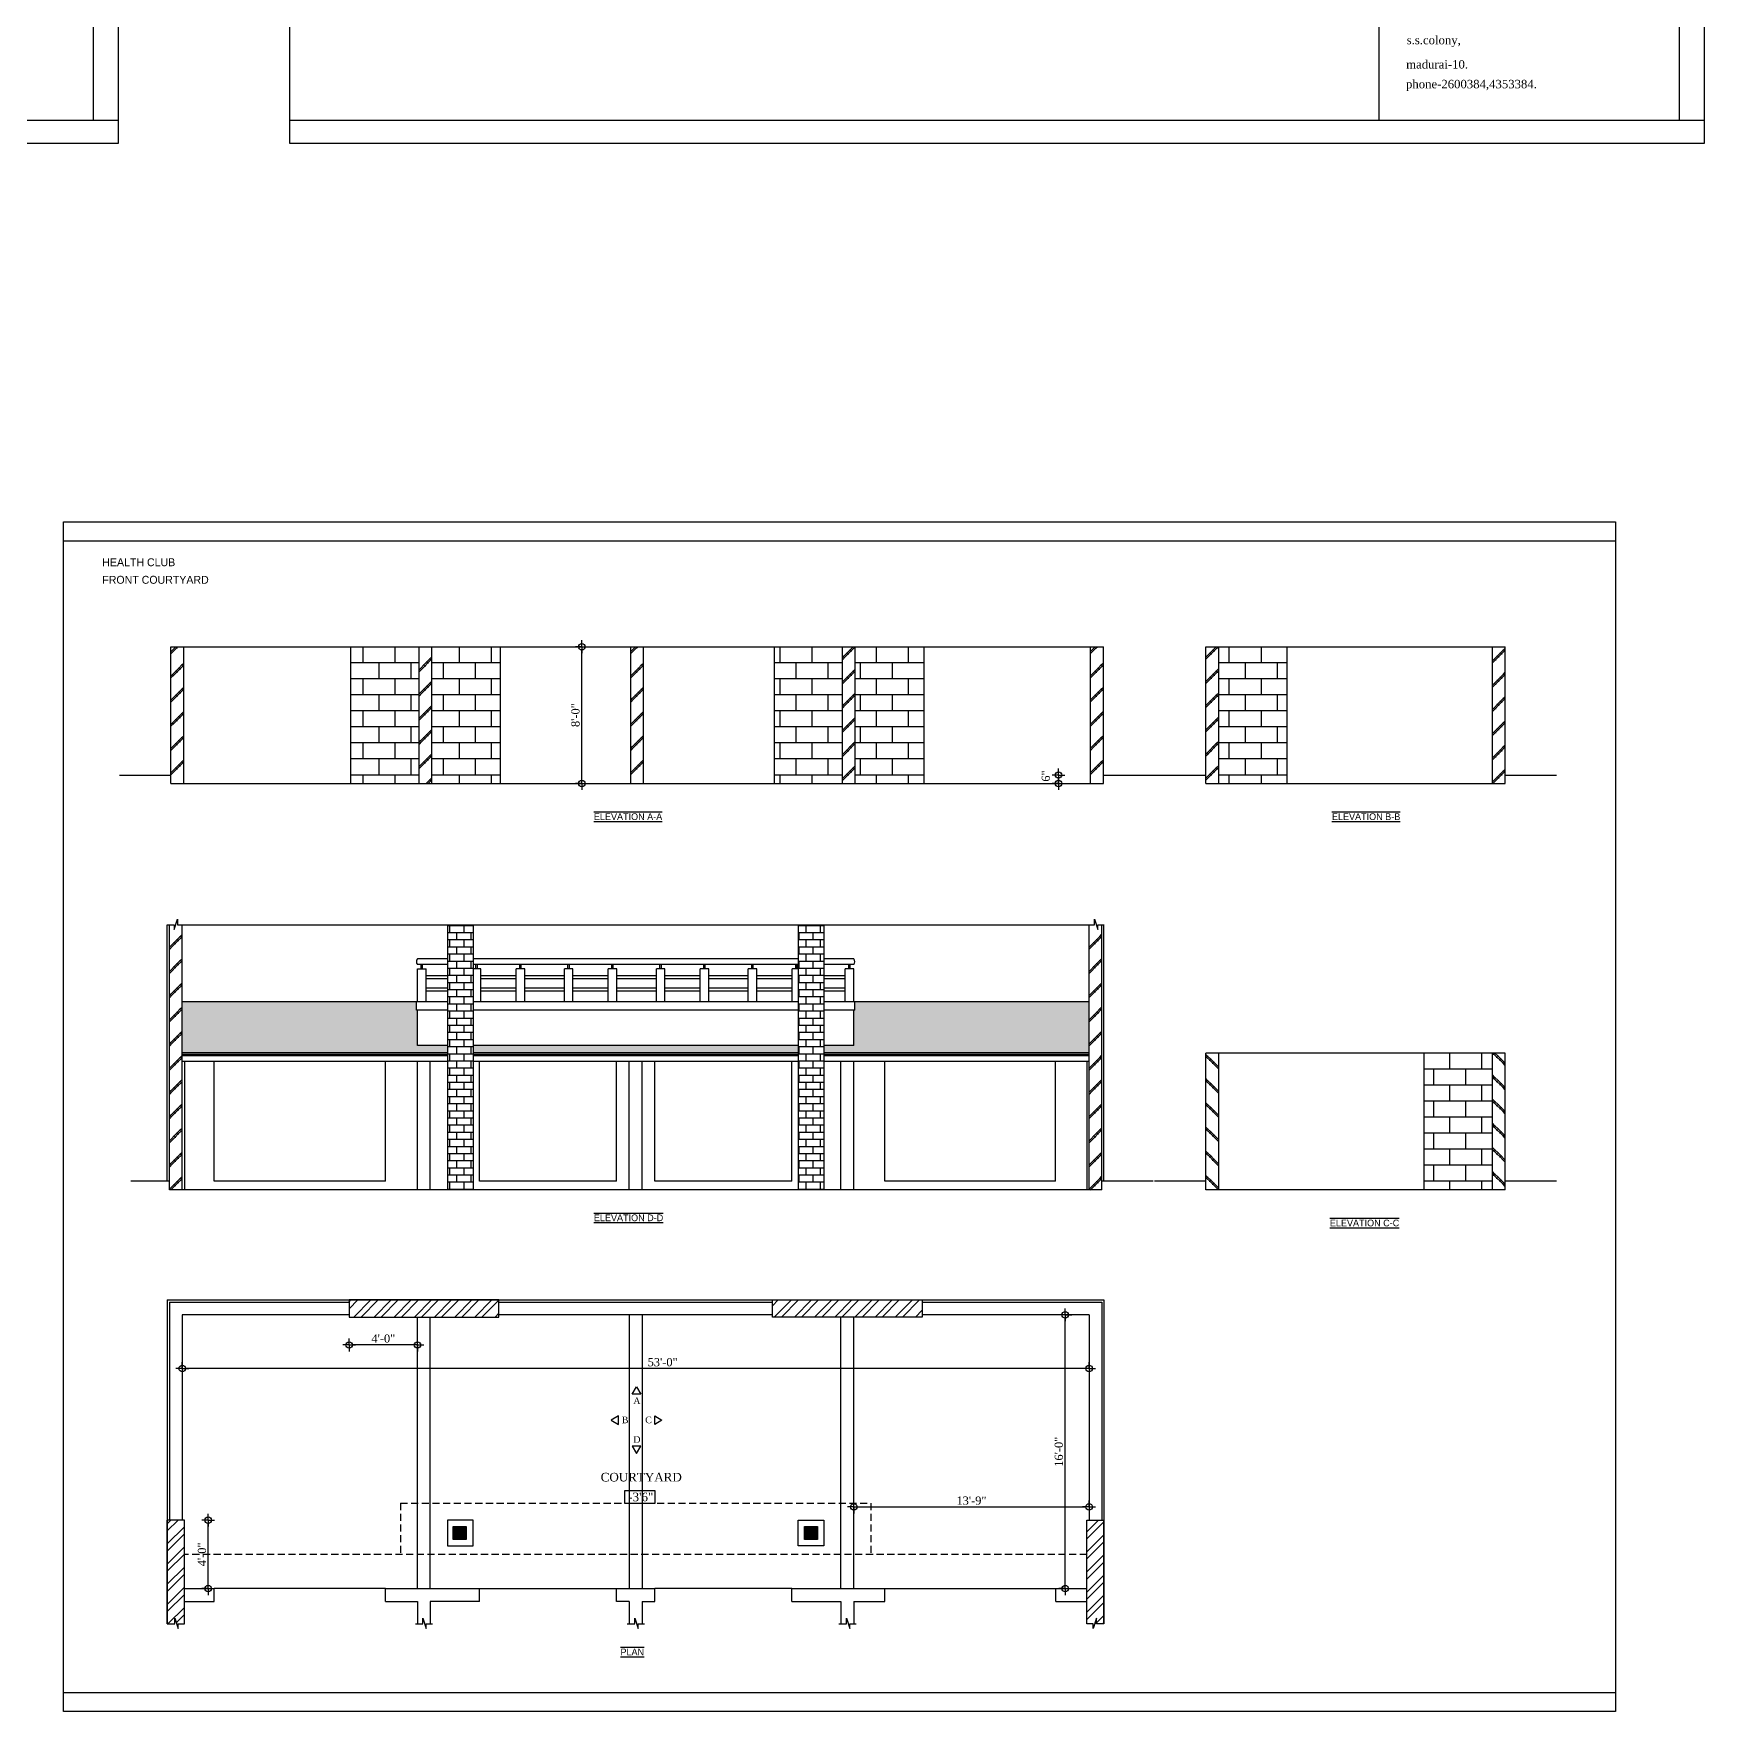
# Model space of a CAD drawing. Extents: x 13301 to 18078, y -1439 to 1911.
# Drawn here: x 14727 to 15899, y -1439 to -262 of the extents above; entities that cross this region are included whole.
import ezdxf

# ---------------------------------------------------------------- set-up
doc = ezdxf.new("R2010")
doc.units = 0
doc.header["$LTSCALE"] = 20
doc.header["$MEASUREMENT"] = 0
doc.header["$PDMODE"] = 34
doc.header["$PDSIZE"] = 5
doc.linetypes.add('DASHDOT', pattern=[1, 0.5, -0.25, 0, -0.25])
doc.linetypes.add('HIDDEN', pattern=[0.375, 0.25, -0.125])
doc.layers.get('0').update_dxf_attribs({"linetype": 'CONTINUOUS'})
doc.layers.get('Defpoints').update_dxf_attribs({"linetype": 'CONTINUOUS'})
for name, color, linetype in [('border', 230, 'CONTINUOUS'), ('BORTEXT', 2, 'CONTINUOUS'), ('column', 31, 'CONTINUOUS'), ('DIMLINE', 254, 'CONTINUOUS'), ('DOOR', 1, 'CONTINUOUS'), ('handrail', 1, 'CONTINUOUS'), ('HATCH', 252, 'CONTINUOUS'), ('Roof lilne', 31, 'CONTINUOUS'), ('Secline', 13, 'CONTINUOUS'), ('Stone', 8, 'CONTINUOUS'), ('text', 2, 'CONTINUOUS'), ('TILE', 22, 'CONTINUOUS'), ('wall', 13, 'CONTINUOUS'), ('WOOD', 7, 'CONTINUOUS')]:
    doc.layers.add(name, color=color, linetype=linetype)
doc.layers.add('correct', color=230, linetype='CONTINUOUS', plot=False)
doc.styles.add('style3', font='TIMES.TTF')
doc.styles.add('style4', font='boos1.ttf')
doc.styles.add('style5', font='TIMES.TTF')
doc.dimstyles.new('arch61', dxfattribs={"dimscale": 0, "dimtxt": 5.75, "dimasz": 2.25, "dimexe": 0.18, "dimexo": 0.0625, "dimgap": 1.5, "dimtad": 1, "dimzin": 3, "dimdsep": 46, "dimlunit": 4, "dimtxsty": 'style3', "dimblk": 'BLK', "dimcen": 0, "dimse1": 1, "dimse2": 1, "dimclrd": 256, "dimclrt": 3, "dimazin": 0, "dimtfac": 1, "dimtix": 1, "dimtmove": 2, "dimatfit": 3, "dimldrblk": 'NONE', "dimfxl": 0, "dimtolj": 1, "dimtzin": 0, "dimlwd": -1, "dimarcsym": 0})
pattern_1 = [(225, (29329.114, -1394.251), (7.071068, -7.071068), []), (225, (29329.114, -1399.251), (7.071068, -7.071068), [])]
pattern_2 = [(0, (952.3, 365.428), (0, 11.25), []), (90, (952.3, 365.428), (-22.5, 1e-15), [11.25, -11.25]), (90, (963.55, 365.428), (-22.5, 1e-15), [-11.25, 11.25])]
pattern_3 = [(45, (952.3, 365.428), (-8.485281, 8.485281), [3, 0]), (45, (951.593, 366.136), (-8.485281, 8.485281), [3, 0])]
pattern_4 = [(135, (30356.971, 80.421), (8.485281, 8.485281), [3, 0]), (135, (30357.678, 81.128), (8.485281, 8.485281), [3, 0])]
pattern_5 = [(0, (1564.291, 202.234), (0, 5), []), (90, (1564.291, 202.234), (-10, 6e-16), [5, -5]), (90, (1569.291, 202.234), (-10, 6e-16), [-5, 5])]
pattern_6 = [(45, (1564.291, 940.848), (-8.485281, 8.485281), [3, 0]), (45, (1563.584, 941.555), (-8.485281, 8.485281), [3, 0])]
pattern_7 = [(274.9697, (1570.73122, 947.8476), (-6.999939149, 84.0000073606), [6.464304, -155.143247]), (180, (1571.291, 941.4076), (-7, -7), [0.56, -6.44]), (0, (1564.291, 940.8476), (7, 7), [1.96, -5.04]), (90, (1566.251, 940.8476), (-7, 7), [0.7, -6.3]), (270, (1570.731, 941.5476), (7, -7), [0.7, -6.3]), (0, (1570.731, 940.8476), (7, 7), [0.56, -6.44]), (0, (1564.291, 941.4076), (7, 7), [1.4, -5.6]), (85.0303, (1565.69122, 941.4076), (6.999939149, 84.0000073606), [6.464304, -155.143247]), (52.6961, (1565.69122, 941.7576), (-90.999901229, -119.000075192), [1.848056, -182.95725]), (18.4349, (1566.8112, 943.2276), (14.00000304, 6.99998882), [1.770874, -20.365065]), (341.5651, (1568.4912, 943.7876), (-14.00000304, 6.99998882), [1.770874, -20.365065]), (307.3039, (1570.17122, 943.2276), (90.999901229, -119.000075192), [1.848056, -182.95725]), (20.2249, (1567.16122, 942.7376), (-76.99998085, -28.000058349), [1.417395, -140.321804]), (339.7751, (1568.49122, 943.2276), (76.99998085, -28.000058349), [1.417395, -140.321804]), (307.4054, (1569.82122, 942.7376), (70.000069668, -90.999947255), [1.498063, -148.308475]), (52.5946, (1566.25122, 941.5476), (-70.000069668, -90.999947255), [1.498063, -148.308475])]

# ---------------------------------------------------------------- blocks, each defined once
blk = doc.blocks.new('BLK')
for q in [(-2, 0), (0, 2), (0, -2), (2, 0)]:
    blk.add_line((0, 0), q)
blk.add_circle((0, 0), 1)
blk = doc.blocks.new('*D339')
at = {"layer": 'Defpoints', "color": 0}
for p in [(15302.7, -1268.2), (15467.7, -1268.2), (15467.7, -1295.7)]:
    blk.add_point(p, dxfattribs=at)
at = {"layer": 'DIMLINE'}
blk.add_line((15304.9, -1295.7), (15465.4, -1295.7), dxfattribs=at)
at = {"layer": 'DIMLINE', "xscale": 2.25, "yscale": 2.25, "zscale": 2.25, "rotation": 180}
blk.add_blockref('BLK', (15302.7, -1295.7), dxfattribs=at)
at = {"layer": 'DIMLINE', "xscale": 2.25, "yscale": 2.25, "zscale": 2.25}
blk.add_blockref('BLK', (15467.7, -1295.7), dxfattribs=at)
at = {"layer": 'DIMLINE', "color": 3, "insert": (15385.2, -1291.3), "char_height": 5.75, "attachment_point": 5, "style": 'style3'}
blk.add_mtext('\\A1;13\'-9"', dxfattribs=at)
blk = doc.blocks.new('_None')
blk = doc.blocks.new('*D340')
at = {"layer": 'Defpoints', "color": 0}
for p in [(15451, -1161), (15460.1, -1161), (15460.1, -1353)]:
    blk.add_point(p, dxfattribs=at)
at = {"layer": 'DIMLINE'}
blk.add_line((15451, -1350.7), (15451, -1163.2), dxfattribs=at)
at = {"layer": 'DIMLINE', "xscale": 2.25, "yscale": 2.25, "zscale": 2.25}
for p, rotation in [((15451, -1161), 90), ((15451, -1353), 270)]:
    blk.add_blockref('BLK', p, dxfattribs=dict(at, rotation=rotation))
at = {"layer": 'DIMLINE', "color": 3, "insert": (15446.5, -1257), "char_height": 5.75, "attachment_point": 5, "rotation": 90, "style": 'style3'}
blk.add_mtext('\\A1;16\'-0"', dxfattribs=at)
blk = doc.blocks.new('*D341')
at = {"layer": 'Defpoints', "color": 0}
for p in [(14948.7, -1162.5), (14996.7, -1162.5), (14948.7, -1182.1)]:
    blk.add_point(p, dxfattribs=at)
at = {"layer": 'DIMLINE'}
blk.add_line((14994.4, -1182.1), (14950.9, -1182.1), dxfattribs=at)
at = {"layer": 'DIMLINE', "xscale": 2.25, "yscale": 2.25, "zscale": 2.25, "rotation": 180}
blk.add_blockref('BLK', (14948.7, -1182.1), dxfattribs=at)
at = {"layer": 'DIMLINE', "xscale": 2.25, "yscale": 2.25, "zscale": 2.25}
blk.add_blockref('BLK', (14996.7, -1182.1), dxfattribs=at)
at = {"layer": 'DIMLINE', "color": 3, "insert": (14972.7, -1177.6), "char_height": 5.75, "attachment_point": 5, "style": 'style3'}
blk.add_mtext('\\A1;4\'-0"', dxfattribs=at)
blk = doc.blocks.new('*D342')
at = {"layer": 'Defpoints', "color": 0}
for p in [(14833.2, -1305), (14849.9, -1305), (14833.2, -1353)]:
    blk.add_point(p, dxfattribs=at)
at = {"layer": 'DIMLINE'}
blk.add_line((14849.9, -1350.7), (14849.9, -1307.2), dxfattribs=at)
at = {"layer": 'DIMLINE', "xscale": 2.25, "yscale": 2.25, "zscale": 2.25}
for p, rotation in [((14849.9, -1305), 90), ((14849.9, -1353), 270)]:
    blk.add_blockref('BLK', p, dxfattribs=dict(at, rotation=rotation))
at = {"layer": 'DIMLINE', "color": 3, "insert": (14845.5, -1329), "char_height": 5.75, "attachment_point": 5, "rotation": 90, "style": 'style3'}
blk.add_mtext('\\A1;4\'-0"', dxfattribs=at)
blk = doc.blocks.new('*D343')
at = {"layer": 'Defpoints', "color": 0}
for p in [(15105.1, -692.3), (15111.9, -692.3), (15105.1, -788.3)]:
    blk.add_point(p, dxfattribs=at)
at = {"layer": 'DIMLINE'}
blk.add_line((15111.9, -786), (15111.9, -694.5), dxfattribs=at)
at = {"layer": 'DIMLINE', "xscale": 2.25, "yscale": 2.25, "zscale": 2.25}
for p, rotation in [((15111.9, -692.3), 90), ((15111.9, -788.3), 270)]:
    blk.add_blockref('BLK', p, dxfattribs=dict(at, rotation=rotation))
at = {"layer": 'DIMLINE', "color": 3, "insert": (15107.5, -740.3), "char_height": 5.75, "attachment_point": 5, "rotation": 90, "style": 'style3'}
blk.add_mtext('\\A1;8\'-0"', dxfattribs=at)
blk = doc.blocks.new('*D344')
at = {"layer": 'Defpoints', "color": 0}
for p in [(15446.3, -788.3), (15477.7, -782.3), (15477.7, -788.3)]:
    blk.add_point(p, dxfattribs=at)
at = {"layer": 'DIMLINE'}
for p, q in [((15446.3, -780), (15446.3, -777.8)), ((15446.3, -782.3), (15446.3, -788.3)), ((15446.3, -790.5), (15446.3, -792.8))]:
    blk.add_line(p, q, dxfattribs=at)
at = {"layer": 'DIMLINE', "xscale": 2.25, "yscale": 2.25, "zscale": 2.25}
for p, rotation in [((15446.3, -782.3), 270), ((15446.3, -788.3), 90)]:
    blk.add_blockref('BLK', p, dxfattribs=dict(at, rotation=rotation))
at = {"layer": 'DIMLINE', "color": 3, "insert": (15437.4, -783), "char_height": 5.75, "attachment_point": 5, "rotation": 90, "style": 'style3'}
blk.add_mtext('\\A1;6"', dxfattribs=at)
blk = doc.blocks.new('*D346')
at = {"layer": 'Defpoints', "color": 0}
for p in [(14831.7, -1198.6), (14831.7, -1268.2), (15467.7, -1268.2)]:
    blk.add_point(p, dxfattribs=at)
at = {"layer": 'DIMLINE'}
blk.add_line((15465.4, -1198.6), (14833.9, -1198.6), dxfattribs=at)
at = {"layer": 'DIMLINE', "xscale": 2.25, "yscale": 2.25, "zscale": 2.25, "rotation": 180}
blk.add_blockref('BLK', (14831.7, -1198.6), dxfattribs=at)
at = {"layer": 'DIMLINE', "xscale": 2.25, "yscale": 2.25, "zscale": 2.25}
blk.add_blockref('BLK', (15467.7, -1198.6), dxfattribs=at)
at = {"layer": 'DIMLINE', "color": 3, "insert": (15168.6, -1194.2), "char_height": 5.75, "attachment_point": 5, "style": 'style3'}
blk.add_mtext('\\A1;53\'-0"', dxfattribs=at)

msp = doc.modelspace()

# ---------------------------------------------------------------- hatches: boundary and pattern name
at = {"layer": 'HATCH'}
h = msp.add_hatch(dxfattribs=at)
h.set_pattern_fill('BRICK HATCH', color=8, angle=45, style=0)
h.set_pattern_definition(pattern_3)
h.paths.add_polyline_path([(14823.741, -788.287), (14832.741, -788.287), (14832.741, -692.287), (14823.741, -692.287)])
h = msp.add_hatch(dxfattribs=at)
h.set_pattern_fill('BRICK HATCH', color=8, angle=45, style=0)
h.set_pattern_definition(pattern_3)
h.paths.add_polyline_path([(15006.741, -692.287), (14997.741, -692.287), (14997.741, -788.287), (15006.741, -788.287)])
h = msp.add_hatch(dxfattribs=at)
h.set_pattern_fill('BRICK HATCH', color=8, angle=45, style=0)
h.set_pattern_definition(pattern_3)
h.paths.add_polyline_path([(15155.241, -692.287), (15146.241, -692.287), (15146.241, -788.287), (15155.241, -788.287)])
h = msp.add_hatch(dxfattribs=at)
h.set_pattern_fill('BRICK HATCH', color=8, angle=45, style=0)
h.set_pattern_definition(pattern_3)
h.paths.add_polyline_path([(15303.741, -692.287), (15294.741, -692.287), (15294.741, -788.287), (15303.741, -788.287)])
h = msp.add_hatch(dxfattribs=at)
h.set_pattern_fill('BRICK HATCH', color=8, angle=45, style=0)
h.set_pattern_definition(pattern_3)
h.paths.add_polyline_path([(15477.741, -692.287), (15468.741, -692.287), (15468.741, -788.287), (15477.741, -788.287)])
h = msp.add_hatch(dxfattribs=at)
h.set_pattern_fill('BRICK HATCH', color=8, angle=45, style=0)
h.set_pattern_definition(pattern_3)
h.paths.add_polyline_path([(15558.636, -692.287), (15549.636, -692.287), (15549.636, -788.287), (15558.636, -788.287)])
h = msp.add_hatch(dxfattribs=at)
h.set_pattern_fill('BRICK HATCH', color=8, angle=45, style=0)
h.set_pattern_definition(pattern_3)
h.paths.add_polyline_path([(15759.636, -692.287), (15750.636, -692.287), (15750.636, -788.287), (15759.636, -788.287)])
h = msp.add_hatch(dxfattribs=at)
h.set_pattern_fill('BRICK HATCH', color=8, angle=45, style=0)
h.set_pattern_definition(pattern_6)
h.paths.add_polyline_path([(14831.665, -887.295), (14828.296, -887.295), (14828.296, -883.316), (14825.948, -890.604), (14825.948, -887.269), (14822.665, -887.269), (14822.665, -1073.295), (14831.665, -1073.295)])
h = msp.add_hatch(dxfattribs=at)
h.set_pattern_fill('BRICK HATCH', color=8, angle=45, style=0)
h.set_pattern_definition(pattern_6)
h.paths.add_polyline_path([(15476.665, -887.269), (15473.843, -887.269), (15473.843, -890.604), (15472.777, -887.295), (15467.665, -887.295), (15467.665, -1073.295), (15476.665, -1073.295)])
h = msp.add_hatch(dxfattribs=at)
h.set_pattern_fill('BRICK HATCH', color=8, angle=45, style=0)
h.set_pattern_definition(pattern_4)
h.paths.add_polyline_path([(15549.636, -1073.295), (15558.636, -1073.295), (15558.636, -977.295), (15549.636, -977.295)])
h = msp.add_hatch(dxfattribs=at)
h.set_pattern_fill('BRICK HATCH', color=8, angle=45, style=0)
h.set_pattern_definition(pattern_4)
h.paths.add_polyline_path([(15750.636, -1073.295), (15759.636, -1073.295), (15759.636, -977.295), (15750.636, -977.295)])
for points in [[(15021.71, -1318.484), (15030.71, -1318.484), (15030.71, -1309.484), (15021.71, -1309.484)], [(15268.165, -1318.484), (15277.165, -1318.484), (15277.165, -1309.484), (15268.165, -1309.484)]]:
    msp.add_hatch(color=8, dxfattribs=at).paths.add_polyline_path(points)
at = {"layer": 'Stone', "lineweight": -2}
h = msp.add_hatch(dxfattribs=at)
h.set_pattern_fill('BRICK', color=8, scale=45, style=0)
h.set_pattern_definition(pattern_2)
h.paths.add_polyline_path([(14997.741, -692.287), (14949.741, -692.287), (14949.741, -788.287), (14997.741, -788.287)])
h = msp.add_hatch(dxfattribs=at)
h.set_pattern_fill('BRICK', color=8, scale=45, style=0)
h.set_pattern_definition(pattern_2)
h.paths.add_polyline_path([(15006.741, -788.287), (15054.741, -788.287), (15054.741, -692.287), (15006.741, -692.287)])
h = msp.add_hatch(dxfattribs=at)
h.set_pattern_fill('BRICK', color=8, scale=45, style=0)
h.set_pattern_definition(pattern_2)
h.paths.add_polyline_path([(15294.741, -692.287), (15246.741, -692.287), (15246.741, -788.287), (15294.741, -788.287)])
h = msp.add_hatch(dxfattribs=at)
h.set_pattern_fill('BRICK', color=8, scale=45, style=0)
h.set_pattern_definition(pattern_2)
h.paths.add_polyline_path([(15303.741, -788.287), (15351.741, -788.287), (15351.741, -692.287), (15303.741, -692.287)])
h = msp.add_hatch(dxfattribs=at)
h.set_pattern_fill('BRICK', color=8, scale=45, style=0)
h.set_pattern_definition(pattern_2)
h.paths.add_polyline_path([(15606.636, -692.287), (15558.636, -692.287), (15558.636, -788.287), (15606.636, -788.287)])
h = msp.add_hatch(dxfattribs=at)
h.set_pattern_fill('BRICK', color=8, scale=45, style=0)
h.set_pattern_definition([(180, (30356.971, 80.421), (0, 11.25), []), (90, (30356.971, 80.421), (22.5, 1e-15), [11.25, -11.25]), (90, (30345.721, 80.421), (22.5, 1e-15), [-11.25, 11.25])])
h.paths.add_polyline_path([(15702.636, -1073.295), (15750.636, -1073.295), (15750.636, -977.295), (15702.636, -977.295)])
at = {"layer": 'Stone', "ltscale": 5}
h = msp.add_hatch(dxfattribs=at)
h.set_pattern_fill('STEEL', color=256, scale=80, angle=180, style=0)
h.set_pattern_definition(pattern_1)
h.paths.add_polyline_path([(14948.665, -1150.484), (14948.665, -1162.484), (15053.665, -1162.484), (15053.665, -1150.484)])
h = msp.add_hatch(dxfattribs=at)
h.set_pattern_fill('STEEL', color=256, scale=80, angle=180, style=0)
h.set_pattern_definition([(225, (29242.114, -1394.251), (7.071068, -7.071068), []), (225, (29242.114, -1399.251), (7.071068, -7.071068), [])])
h.paths.add_polyline_path([(15245.665, -1150.484), (15245.665, -1162.484), (15350.665, -1162.484), (15350.665, -1150.484)])
h = msp.add_hatch(dxfattribs=at)
h.set_pattern_fill('STEEL', color=256, scale=80, angle=180, style=0)
h.set_pattern_definition(pattern_1)
h.paths.add_polyline_path([(14821.165, -1377.76), (14826.359, -1377.76), (14826.359, -1373.781), (14828.707, -1381.069), (14828.707, -1377.734), (14833.165, -1377.734), (14833.165, -1304.984), (14821.165, -1304.984)])
h = msp.add_hatch(dxfattribs=at)
h.set_pattern_fill('STEEL', color=256, scale=80, angle=180, style=0)
h.set_pattern_definition(pattern_1)
h.paths.add_polyline_path([(15466.165, -1377.734), (15470.623, -1377.734), (15470.623, -1381.069), (15472.971, -1373.781), (15472.971, -1377.76), (15478.165, -1377.76), (15478.165, -1304.984), (15466.165, -1304.984)])
at = {"layer": 'TILE'}
h = msp.add_hatch(dxfattribs=at)
h.set_pattern_fill('BRICK', color=256, scale=20, style=0)
h.set_pattern_definition(pattern_5)
h.paths.add_polyline_path([(15035.665, -887.295), (15017.665, -887.295), (15017.665, -1073.295), (15035.665, -1073.295)])
h = msp.add_hatch(dxfattribs=at)
h.set_pattern_fill('BRICK', color=256, scale=20, style=0)
h.set_pattern_definition(pattern_5)
h.paths.add_polyline_path([(15281.665, -887.295), (15263.665, -887.295), (15263.665, -1073.295), (15281.665, -1073.295)])
h = msp.add_hatch(dxfattribs=at)
h.set_pattern_fill('SPANTILE', color=8, scale=7, style=0)
h.set_pattern_definition(pattern_7)
h.paths.add_polyline_path([(14831.665, -941.295), (14831.665, -977.229), (15017.665, -977.229), (15017.665, -972.033), (14996.665, -972.033), (14996.665, -947.295), (14995.915, -947.295), (14995.915, -941.295)])
h = msp.add_hatch(dxfattribs=at)
h.set_pattern_fill('SPANTILE', color=8, scale=7, style=0)
h.set_pattern_definition(pattern_7)
h.paths.add_polyline_path([(15303.415, -941.295), (15303.415, -947.295), (15302.665, -947.295), (15302.665, -972.033), (15281.665, -972.033), (15281.665, -977.229), (15467.665, -977.229), (15467.665, -941.295)])
h = msp.add_hatch(dxfattribs=at)
h.set_pattern_fill('SPANTILE', color=8, scale=7, style=0)
h.set_pattern_definition(pattern_7)
h.paths.add_polyline_path([(15263.665, -977.229), (15263.665, -972.033), (15035.665, -972.033), (15035.665, -977.229)])

# ---------------------------------------------------------------- linework, layer by layer
for p, q in [((14854.165, -1067.295), (14854.165, -983.295)), ((14974.165, -1067.295), (14974.165, -983.295)), ((15040.165, -1067.295), (15040.165, -983.295)), ((15136.165, -1067.295), (15136.165, -983.295)), ((15163.165, -1067.295), (15163.165, -983.295)), ((15259.165, -1067.295), (15259.165, -983.295)), ((15324.415, -1067.295), (15324.415, -983.295)), ((15444.203, -1067.295), (15444.203, -983.295)), ((14974.165, -1067.295), (14854.165, -1067.295)), ((15136.165, -1067.295), (15040.165, -1067.295)), ((15259.165, -1067.295), (15163.165, -1067.295)), ((15444.203, -1067.295), (15324.415, -1067.295)), ((14821.165, -1150.484), (14821.165, -1377.76)), ((14821.165, -1150.484), (15478.165, -1150.484)), ((15478.165, -1150.484), (15478.165, -1377.76)), ((14996.665, -1352.984), (14996.665, -1162.484)), ((15005.665, -1352.984), (15005.665, -1162.484)), ((15145.165, -1160.984), (15145.165, -1352.984)), ((15154.165, -1160.984), (15154.165, -1352.984)), ((15293.665, -1352.984), (15293.665, -1162.484)), ((15302.665, -1352.984), (15302.665, -1162.484)), ((14974.165, -1352.984), (14854.165, -1352.984)), ((15040.165, -1352.984), (15136.165, -1352.984)), ((15259.165, -1352.984), (15163.165, -1352.984)), ((15324.415, -1352.984), (15444.415, -1352.984))]:
    msp.add_line(p, q)
for points in [[(14821.029, -887.269), (14825.948, -887.269), (14825.948, -890.604), (14828.296, -883.316), (14828.296, -887.295), (15471.495, -887.295), (15471.495, -883.316), (15473.843, -890.604), (15473.843, -887.269), (15478.301, -887.269)], [(14821.165, -1377.76), (14826.359, -1377.76), (14826.359, -1373.781), (14828.707, -1381.069), (14828.707, -1377.734), (14833.165, -1377.734)], [(14995.301, -1377.76), (15000.495, -1377.76), (15000.495, -1373.781), (15002.843, -1381.069), (15002.843, -1377.734), (15007.301, -1377.734)], [(15143.801, -1377.76), (15148.995, -1377.76), (15148.995, -1373.781), (15151.343, -1381.069), (15151.343, -1377.734), (15155.801, -1377.734)], [(15292.301, -1377.76), (15297.495, -1377.76), (15297.495, -1373.781), (15299.843, -1381.069), (15299.843, -1377.734), (15304.301, -1377.734)], [(15478.165, -1377.76), (15472.971, -1377.76), (15472.971, -1373.781), (15470.623, -1381.069), (15470.623, -1377.734), (15466.165, -1377.734)]]:
    msp.add_lwpolyline(points)
at = {"layer": 'border', "color": 13}
for p, q in [((14769.105, 425.542), (14769.105, -323.255)), ((15671.019, 401.284), (15671.019, -323.255)), ((15881.554, 401.284), (15881.554, -323.255))]:
    msp.add_line(p, q, dxfattribs=at)
at = {"layer": 'border'}
for p, q in [((14786.854, -323.255), (13794.405, -323.255)), ((15899.303, -323.255), (14906.854, -323.255)), ((14748.438, -618.061), (15836.909, -618.061)), ((14748.438, -1425.908), (15836.909, -1425.908))]:
    msp.add_line(p, q, dxfattribs=at)
at = {"layer": 'column'}
for points in [[(15021.71, -1309.484), (15030.71, -1309.484), (15030.71, -1318.484), (15021.71, -1318.484)], [(15268.165, -1309.484), (15277.165, -1309.484), (15277.165, -1318.484), (15268.165, -1318.484)]]:
    msp.add_lwpolyline(points, close=True, dxfattribs=at)
at = {"layer": 'correct', "color": 3}
for points in [[(13794.405, -339.116), (14786.854, -339.116), (14786.854, 853.823), (13794.405, 853.823)], [(14906.854, -339.116), (15899.303, -339.116), (15899.303, 853.823), (14906.854, 853.823)], [(14748.438, -604.815), (15836.909, -604.815), (15836.909, -1439.153), (14748.438, -1439.153)]]:
    msp.add_lwpolyline(points, close=True, dxfattribs=at)
at = {"layer": 'DOOR'}
for centre, start, end in [((14999.121, -913.295), 141.398942, 218.601058), ((15300.209, -913.295), 321.398942, 38.601058)]:
    msp.add_arc(centre, 3.206, start, end, dxfattribs=at)
at = {"layer": 'handrail', "lineweight": -2}
for p, q in [((15017.665, -911.295), (14996.615, -911.295)), ((15017.665, -915.295), (14996.615, -915.295)), ((14999.165, -918.295), (14999.165, -915.295)), ((15000.165, -918.295), (15000.165, -915.295)), ((15263.665, -911.295), (15035.665, -911.295)), ((15263.665, -915.295), (15035.665, -915.295)), ((15037.695, -918.295), (15037.695, -915.295)), ((15038.695, -918.295), (15038.695, -915.295)), ((15068.445, -918.295), (15068.445, -915.295)), ((15069.445, -918.295), (15069.445, -915.295)), ((15102.195, -918.295), (15102.195, -915.295)), ((15103.195, -918.295), (15103.195, -915.295)), ((15132.945, -918.295), (15132.945, -915.295)), ((15133.945, -918.295), (15133.945, -915.295)), ((15166.695, -918.295), (15166.695, -915.295)), ((15167.695, -918.295), (15167.695, -915.295)), ((15197.445, -918.295), (15197.445, -915.295)), ((15198.445, -918.295), (15198.445, -915.295)), ((15231.195, -918.295), (15231.195, -915.295)), ((15232.195, -918.295), (15232.195, -915.295)), ((15261.945, -918.295), (15261.945, -915.295)), ((15262.945, -918.295), (15262.945, -915.295)), ((15302.714, -911.295), (15281.665, -911.295)), ((15302.714, -915.295), (15281.665, -915.295)), ((15299.165, -918.295), (15299.165, -915.295)), ((15300.165, -918.295), (15300.165, -915.295)), ((15002.665, -922.961), (15017.665, -922.961)), ((15002.665, -924.961), (15017.665, -924.961)), ((15041.195, -922.961), (15065.945, -922.961)), ((15041.195, -924.961), (15065.945, -924.961)), ((15071.945, -922.961), (15099.695, -922.961)), ((15071.945, -924.961), (15099.695, -924.961)), ((15105.695, -922.961), (15130.445, -922.961)), ((15105.695, -924.961), (15130.445, -924.961)), ((15136.445, -922.961), (15164.195, -922.961)), ((15136.445, -924.961), (15164.195, -924.961)), ((15170.195, -922.961), (15194.945, -922.961)), ((15170.195, -924.961), (15194.945, -924.961)), ((15200.945, -922.961), (15228.695, -922.961)), ((15200.945, -924.961), (15228.695, -924.961)), ((15234.695, -922.961), (15259.445, -922.961)), ((15234.695, -924.961), (15259.445, -924.961)), ((15281.665, -922.961), (15296.665, -922.961)), ((15281.665, -924.961), (15296.665, -924.961)), ((15002.665, -931.628), (15017.665, -931.628)), ((15002.665, -933.628), (15017.665, -933.628)), ((15041.195, -931.628), (15065.945, -931.628)), ((15041.195, -933.628), (15065.945, -933.628)), ((15071.945, -931.628), (15099.695, -931.628)), ((15071.945, -933.628), (15099.695, -933.628)), ((15105.695, -931.628), (15130.445, -931.628)), ((15105.695, -933.628), (15130.445, -933.628)), ((15136.445, -931.628), (15164.195, -931.628)), ((15136.445, -933.628), (15164.195, -933.628)), ((15170.195, -931.628), (15194.945, -931.628)), ((15170.195, -933.628), (15194.945, -933.628)), ((15200.945, -931.628), (15228.695, -931.628)), ((15200.945, -933.628), (15228.695, -933.628)), ((15234.695, -931.628), (15259.445, -931.628)), ((15234.695, -933.628), (15259.445, -933.628)), ((15281.665, -931.628), (15296.665, -931.628)), ((15281.665, -933.628), (15296.665, -933.628))]:
    msp.add_line(p, q, dxfattribs=at)
at = {"layer": 'handrail', "color": 7, "lineweight": -2}
for p, q in [((14996.665, -918.295), (15002.665, -918.295)), ((14996.665, -941.295), (14996.665, -918.295)), ((15002.665, -941.295), (15002.665, -918.295)), ((15041.195, -918.295), (15035.665, -918.295)), ((15041.195, -941.295), (15041.195, -918.295)), ((15071.945, -918.295), (15065.945, -918.295)), ((15065.945, -941.295), (15065.945, -918.295)), ((15071.945, -941.295), (15071.945, -918.295)), ((15105.695, -918.295), (15099.695, -918.295)), ((15099.695, -941.295), (15099.695, -918.295)), ((15105.695, -941.295), (15105.695, -918.295)), ((15136.445, -918.295), (15130.445, -918.295)), ((15130.445, -941.295), (15130.445, -918.295)), ((15136.445, -941.295), (15136.445, -918.295)), ((15170.195, -918.295), (15164.195, -918.295)), ((15164.195, -941.295), (15164.195, -918.295)), ((15170.195, -941.295), (15170.195, -918.295)), ((15200.945, -918.295), (15194.945, -918.295)), ((15194.945, -941.295), (15194.945, -918.295)), ((15200.945, -941.295), (15200.945, -918.295)), ((15234.695, -918.295), (15228.695, -918.295)), ((15228.695, -941.295), (15228.695, -918.295)), ((15234.695, -941.295), (15234.695, -918.295)), ((15263.665, -918.295), (15259.445, -918.295)), ((15259.445, -941.295), (15259.445, -918.295)), ((15302.665, -918.295), (15296.665, -918.295)), ((15296.665, -941.295), (15296.665, -918.295)), ((15302.665, -941.295), (15302.665, -918.295))]:
    msp.add_line(p, q, dxfattribs=at)
at = {"layer": 'Roof lilne', "color": 8, "linetype": 'HIDDEN'}
for p, q in [((14984.665, -1292.984), (14984.665, -1328.984)), ((14984.665, -1292.984), (15314.665, -1292.984)), ((15314.665, -1292.984), (15314.665, -1328.984))]:
    msp.add_line(p, q, dxfattribs=at)
at = {"layer": 'Roof lilne', "linetype": 'HIDDEN'}
msp.add_line((15466.165, -1328.984), (14833.165, -1328.984), dxfattribs=at)
at = {"layer": 'Secline', "linetype": 'DASHDOT', "ltscale": 5}
for points in [[(15150.329, -1211.516), (15153.425, -1216.516), (15147.233, -1216.516)], [(15132.549, -1234.815), (15137.549, -1237.911), (15137.549, -1231.719)], [(15168.109, -1234.815), (15163.109, -1237.911), (15163.109, -1231.719)], [(15150.329, -1258.114), (15153.425, -1253.114), (15147.233, -1253.114)]]:
    msp.add_lwpolyline(points, close=True, dxfattribs=at)
at = {"layer": 'Stone', "color": 8, "lineweight": -2}
for p, q in [((14949.741, -692.287), (14949.741, -788.287)), ((15054.741, -692.287), (15054.741, -788.287)), ((15246.741, -692.287), (15246.741, -788.287)), ((15351.741, -692.287), (15351.741, -788.287)), ((15606.636, -788.287), (15606.636, -692.287)), ((15702.636, -1073.295), (15702.636, -977.295))]:
    msp.add_line(p, q, dxfattribs=at)
at = {"layer": 'text'}
msp.add_lwpolyline([(15142.084, -1284.224), (15163.024, -1284.224), (15163.024, -1293.25), (15142.084, -1293.25)], close=True, dxfattribs=at)
at = {"layer": 'TILE', "color": 8}
for p, q in [((14995.915, -941.295), (14831.665, -941.295)), ((15467.665, -941.295), (15302.665, -941.295)), ((15017.665, -977.229), (14831.665, -977.229)), ((15017.665, -978.229), (14831.665, -978.229)), ((15263.665, -977.229), (15035.665, -977.229)), ((15263.665, -978.229), (15035.665, -978.229)), ((15467.665, -977.229), (15281.665, -977.229)), ((15467.665, -978.229), (15281.665, -978.229))]:
    msp.add_line(p, q, dxfattribs=at)
at = {"layer": 'wall'}
for p, q in [((14823.741, -788.287), (14823.741, -692.287)), ((14823.741, -692.287), (15477.741, -692.287)), ((14832.741, -788.287), (14832.741, -692.287)), ((14997.741, -788.287), (14997.741, -692.287)), ((15006.741, -788.287), (15006.741, -692.287)), ((15146.241, -788.287), (15146.241, -692.287)), ((15155.241, -788.287), (15155.241, -692.287)), ((15294.741, -788.287), (15294.741, -692.287)), ((15303.741, -788.287), (15303.741, -692.287)), ((15468.741, -788.287), (15468.741, -692.287)), ((15477.741, -788.287), (15477.741, -692.287)), ((15549.636, -788.287), (15549.636, -692.287)), ((15549.636, -692.287), (15759.636, -692.287)), ((15558.636, -788.287), (15558.636, -692.287)), ((15750.636, -788.287), (15750.636, -692.287)), ((15759.636, -788.287), (15759.636, -692.287)), ((14787.695, -782.287), (14823.741, -782.287)), ((14823.741, -788.287), (15477.741, -788.287)), ((15477.741, -782.287), (15513.636, -782.287)), ((15513.636, -782.287), (15549.636, -782.287)), ((15549.636, -788.287), (15759.636, -788.287)), ((15759.636, -782.287), (15795.636, -782.287)), ((14822.665, -1073.295), (14822.665, -887.269)), ((14831.665, -1073.295), (14831.665, -887.295)), ((15017.665, -887.295), (15017.665, -1073.295)), ((15035.665, -887.295), (15035.665, -1073.295)), ((15263.665, -887.295), (15263.665, -1073.295)), ((15281.665, -887.295), (15281.665, -1073.295)), ((15467.665, -1073.295), (15467.665, -887.295)), ((15476.665, -1073.295), (15476.665, -887.269)), ((14995.915, -947.295), (14995.915, -941.295)), ((15017.665, -941.295), (14995.915, -941.295)), ((15263.665, -941.295), (15035.665, -941.295)), ((15303.415, -941.295), (15281.665, -941.295)), ((15303.415, -947.295), (15303.415, -941.295)), ((15017.665, -947.295), (14995.915, -947.295)), ((14996.665, -972.033), (14996.665, -947.295)), ((15263.665, -947.295), (15035.665, -947.295)), ((15303.415, -947.295), (15281.665, -947.295)), ((15302.665, -972.033), (15302.665, -947.295)), ((15017.665, -972.033), (14996.665, -972.033)), ((15263.665, -972.033), (15035.665, -972.033)), ((15302.665, -972.033), (15281.665, -972.033)), ((14996.665, -1073.295), (14996.665, -983.295)), ((15005.665, -1073.295), (15005.665, -983.295)), ((15145.165, -1073.295), (15145.165, -983.295)), ((15154.165, -1073.295), (15154.165, -983.295)), ((15293.665, -1073.295), (15293.665, -983.295)), ((15302.665, -1073.295), (15302.665, -983.295)), ((15549.636, -1073.295), (15549.636, -977.295)), ((15759.636, -977.295), (15549.636, -977.295)), ((15558.636, -1073.295), (15558.636, -977.295)), ((15750.636, -1073.295), (15750.636, -977.295)), ((15759.636, -1073.295), (15759.636, -977.295)), ((14822.665, -1067.295), (14795.665, -1067.295)), ((15512.665, -1067.295), (15476.665, -1067.295)), ((15549.636, -1067.295), (15513.636, -1067.295)), ((15795.636, -1067.295), (15759.636, -1067.295)), ((15476.665, -1073.295), (14822.665, -1073.295)), ((15759.636, -1073.295), (15549.636, -1073.295)), ((14822.665, -1151.984), (14822.665, -1304.984)), ((14822.665, -1151.984), (14948.665, -1151.984)), ((14948.665, -1150.484), (14948.665, -1162.484)), ((15053.665, -1150.484), (14948.665, -1150.484)), ((15053.665, -1162.484), (15053.665, -1150.484)), ((15053.665, -1151.984), (15245.665, -1151.984)), ((15245.665, -1150.484), (15350.665, -1150.484)), ((15245.665, -1162.484), (15245.665, -1150.484)), ((15350.665, -1150.484), (15350.665, -1162.484)), ((15350.665, -1151.984), (15476.665, -1151.984)), ((15476.665, -1151.984), (15476.665, -1304.984)), ((14831.665, -1160.984), (14831.665, -1304.984)), ((14948.665, -1160.984), (14831.665, -1160.984)), ((14948.665, -1162.484), (15053.665, -1162.484)), ((15245.665, -1160.984), (15053.665, -1160.984)), ((15350.665, -1162.484), (15245.665, -1162.484)), ((15467.665, -1160.984), (15350.665, -1160.984)), ((15467.665, -1160.984), (15467.665, -1304.984)), ((14833.165, -1304.984), (14821.165, -1304.984)), ((14821.165, -1377.76), (14821.165, -1304.984)), ((14833.165, -1377.734), (14833.165, -1304.984)), ((15466.165, -1304.984), (15478.165, -1304.984)), ((15466.165, -1377.734), (15466.165, -1304.984)), ((15478.165, -1377.76), (15478.165, -1304.984)), ((14833.165, -1352.984), (14854.165, -1352.984)), ((14854.165, -1361.984), (14854.165, -1352.984)), ((14974.165, -1352.984), (15040.165, -1352.984)), ((14974.165, -1361.984), (14974.165, -1352.984)), ((15040.165, -1361.984), (15040.165, -1352.984)), ((15136.165, -1352.984), (15163.165, -1352.984)), ((15136.165, -1361.984), (15136.165, -1352.984)), ((15163.165, -1361.984), (15163.165, -1352.984)), ((15259.165, -1352.984), (15324.415, -1352.984)), ((15259.165, -1361.984), (15259.165, -1352.984)), ((15324.415, -1361.984), (15324.415, -1352.984)), ((15444.415, -1352.984), (15466.165, -1352.984)), ((15444.415, -1361.984), (15444.415, -1352.984)), ((14833.165, -1361.984), (14854.165, -1361.984)), ((14974.165, -1361.984), (14996.665, -1361.984)), ((14996.665, -1361.984), (14996.665, -1377.76)), ((15040.165, -1361.984), (15005.665, -1361.984)), ((15005.665, -1361.984), (15005.665, -1377.734)), ((15145.165, -1361.984), (15136.165, -1361.984)), ((15145.165, -1361.984), (15145.165, -1377.76)), ((15154.165, -1361.984), (15163.165, -1361.984)), ((15154.165, -1361.984), (15154.165, -1377.734)), ((15259.165, -1361.984), (15293.665, -1361.984)), ((15293.665, -1361.984), (15293.665, -1377.76)), ((15302.665, -1361.984), (15324.415, -1361.984)), ((15302.665, -1361.984), (15302.665, -1377.734)), ((15444.415, -1361.984), (15466.165, -1361.984))]:
    msp.add_line(p, q, dxfattribs=at)
at = {"layer": 'wall', "color": 8}
for p, q in [((14821.165, -1067.295), (14821.165, -887.269)), ((15478.165, -1067.295), (15478.165, -887.269)), ((14833.165, -983.295), (14833.165, -1073.295)), ((15466.165, -983.295), (15466.165, -1073.295))]:
    msp.add_line(p, q, dxfattribs=at)
at = {"layer": 'wall'}
for points in [[(15035.665, -1304.984), (15017.665, -1304.984), (15017.665, -1322.984), (15035.665, -1322.984)], [(15263.665, -1304.984), (15281.665, -1304.984), (15281.665, -1322.984), (15263.665, -1322.984)]]:
    msp.add_lwpolyline(points, close=True, dxfattribs=at)
at = {"layer": 'WOOD'}
for p, q in [((15017.665, -979.229), (14831.665, -979.229)), ((15017.665, -983.295), (14831.665, -983.295)), ((15263.665, -979.229), (15035.665, -979.229)), ((15263.665, -983.295), (15035.665, -983.295)), ((15467.665, -979.229), (15281.665, -979.229)), ((15467.665, -983.295), (15281.665, -983.295))]:
    msp.add_line(p, q, dxfattribs=at)

# ---------------------------------------------------------------- texts
at = {"layer": 'BORTEXT', "color": 2}
for s, height, style, p in [('s.s.colony,', 5.9136, 'style5', (15690.474, -269.697)), ('madurai-10.', 5.9136, 'style5', (15690.093, -286.737)), ('phone-2600384,4353384.', 5.9136, 'style5', (15689.99, -300.575)), ('%%U%%OELEVATION A-A', 4.74536, 'style4', (15120.381, -813.889)), ('%%U%%OELEVATION B-B', 4.74536, 'style4', (15638.029, -813.889)), ('%%U%%OELEVATION D-D', 4.74536, 'style4', (15120.381, -1095.268)), ('%%U%%OELEVATION C-C', 4.74536, 'style4', (15636.591, -1098.897)), ('%%U%%OPLAN', 4.7454, 'style4', (15139.013, -1399.824))]:
    msp.add_text(s, height=height, dxfattribs=dict(at, style=style)).set_placement(p)
at = {"layer": 'BORTEXT', "style": 'style4'}
for s, p in [('HEALTH CLUB', (14775.598, -635.833)), ('FRONT COURTYARD', (14775.598, -648.134))]:
    msp.add_text(s, height=5.55096, dxfattribs=at).set_placement(p)
at = {"layer": 'text', "style": 'style5'}
for s, height, p in [('A', 4.609, (15148.047, -1223.54)), ('B', 4.609, (15139.999, -1236.976)), ('C', 4.609, (15156.38, -1236.976)), ('D', 4.609, (15148.047, -1250.699)), ('COURTYARD', 6.0504, (15125.166, -1277.838)), ('-3\'6"', 6.0504, (15144.499, -1291.723))]:
    msp.add_text(s, height=height, dxfattribs=at).set_placement(p)

# ---------------------------------------------------------------- dimensions: what is measured, and where the dimension line sits
at = {"layer": 'DIMLINE'}
for base, p1, p2, picture, middle in [((15111.944, -692.287), (15105.105, -788.287), (15105.105, -692.287), '*D343', (15107.519, -740.287)), ((15450.967, -1160.984), (15460.108, -1352.984), (15460.108, -1160.984), '*D340', (15446.542, -1256.984)), ((14849.876, -1304.984), (14833.165, -1352.984), (14833.165, -1304.984), '*D342', (14845.452, -1328.984))]:
    dim = msp.add_linear_dim(base=base, p1=p1, p2=p2, angle=90, dimstyle='arch61', override={"dimscale": 1, "dimfxl": 0.25}, dxfattribs=at)
    dim.commit()
    dim.dimension.update_dxf_attribs({"geometry": picture, "text_midpoint": middle})
dim = msp.add_linear_dim(base=(15446.263, -788.287), p1=(15477.741, -782.287), p2=(15477.741, -788.287), angle=90, dimstyle='arch61', override={"dimscale": 1, "dimfxl": 0.25}, dxfattribs=at)
dim.commit()
dim.dimension.update_dxf_attribs({"geometry": '*D344', "text_midpoint": (15437.443, -783.044), "dimtype": 160})
for base, p1, p2, picture, middle in [((14948.665, -1182.052), (14996.665, -1162.484), (14948.665, -1162.484), '*D341', (14972.665, -1177.628)), ((15467.665, -1295.735), (15302.665, -1268.183), (15467.665, -1268.183), '*D339', (15385.165, -1291.302))]:
    dim = msp.add_linear_dim(base=base, p1=p1, p2=p2, dimstyle='arch61', override={"dimscale": 1, "dimfxl": 0.25}, dxfattribs=at)
    dim.commit()
    dim.dimension.update_dxf_attribs({"geometry": picture, "text_midpoint": middle})
dim = msp.add_linear_dim(base=(14831.665, -1198.592), p1=(15467.665, -1268.183), p2=(14831.665, -1268.183), dimstyle='arch61', override={"dimscale": 1, "dimfxl": 0.25}, dxfattribs=at)
dim.commit()
dim.dimension.update_dxf_attribs({"geometry": '*D346', "text_midpoint": (15168.637, -1194.167), "dimtype": 160})

doc.saveas('drawing.dxf')
